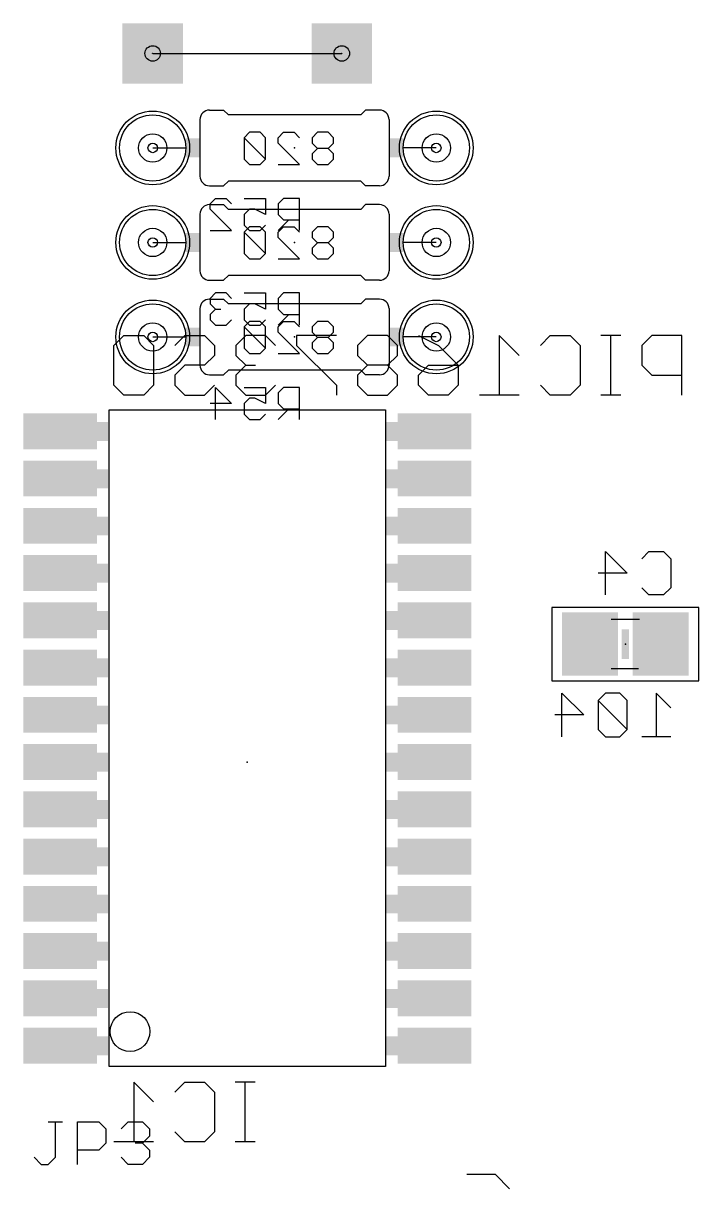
# Model space of a CAD drawing. Extents: x -2 to 128, y 10 to 112.
# Drawn here: x 62.56 to 80.71, y 60.45 to 91.62 of the extents above; entities that cross this region are included whole.
import ezdxf

# ---------------------------------------------------------------- set-up
doc = ezdxf.new("R2010")
doc.units = 0
for name, color, linetype in [('1', 22, 'CONTINUOUS'), ('17', 82, 'CONTINUOUS'), ('18', 82, 'CONTINUOUS'), ('22', 253, 'CONTINUOUS'), ('24', 7, 'CONTINUOUS'), ('25', 253, 'CONTINUOUS'), ('26', 253, 'CONTINUOUS'), ('27', 253, 'CONTINUOUS'), ('28', 253, 'CONTINUOUS'), ('29', 253, 'CONTINUOUS'), ('30', 253, 'CONTINUOUS'), ('32', 253, 'CONTINUOUS'), ('36', 253, 'CONTINUOUS'), ('40', 175, 'CONTINUOUS'), ('44', 253, 'CONTINUOUS'), ('52', 253, 'CONTINUOUS')]:
    doc.layers.add(name, color=color, linetype=linetype)

# ---------------------------------------------------------------- blocks, each defined once
blk = doc.blocks.new('RECT')
blk.add_solid([(-0.5, -0.5), (0.5, -0.5), (-0.5, 0.5), (0.5, 0.5)])
blk = doc.blocks.new('ROUNDP')
blk.add_circle((0, 0), 0.5)
blk = doc.blocks.new('SQUAREV')
blk.add_solid([(-0.5, -0.5), (0.5, -0.5), (-0.5, 0.5), (0.5, 0.5)])
blk = doc.blocks.new('ROUNDV')
blk.add_circle((0, 0), 0.5)

msp = doc.modelspace()

# ---------------------------------------------------------------- linework, layer by layer
at = {"layer": '1'}
msp.add_line((66.04, 90.805), (71.12, 90.805), dxfattribs=at)
at = {"layer": '22'}
for p, q in [((67.564, 89.281), (67.945, 89.281)), ((68.072, 89.154), (67.945, 89.281)), ((71.628, 89.154), (68.072, 89.154)), ((71.628, 89.154), (71.755, 89.281)), ((72.136, 89.281), (71.755, 89.281)), ((67.31, 89.027), (67.31, 87.503)), ((72.39, 89.027), (72.39, 87.503)), ((68.072, 87.376), (67.945, 87.249)), ((71.628, 87.376), (68.072, 87.376)), ((71.628, 87.376), (71.755, 87.249)), ((67.564, 87.249), (67.945, 87.249)), ((72.136, 87.249), (71.755, 87.249)), ((67.564, 86.741), (67.945, 86.741)), ((68.072, 86.614), (67.945, 86.741)), ((71.628, 86.614), (71.755, 86.741)), ((72.136, 86.741), (71.755, 86.741)), ((67.31, 86.487), (67.31, 84.963)), ((71.628, 86.614), (68.072, 86.614)), ((72.39, 86.487), (72.39, 84.963)), ((68.072, 84.836), (67.945, 84.709)), ((71.628, 84.836), (68.072, 84.836)), ((71.628, 84.836), (71.755, 84.709)), ((67.564, 84.709), (67.945, 84.709)), ((72.136, 84.709), (71.755, 84.709)), ((67.564, 84.201), (67.945, 84.201)), ((68.072, 84.074), (67.945, 84.201)), ((71.628, 84.074), (71.755, 84.201)), ((72.136, 84.201), (71.755, 84.201)), ((67.31, 83.947), (67.31, 82.423)), ((71.628, 84.074), (68.072, 84.074)), ((72.39, 83.947), (72.39, 82.423)), ((68.072, 82.296), (67.945, 82.169)), ((71.628, 82.296), (68.072, 82.296)), ((71.628, 82.296), (71.755, 82.169)), ((67.564, 82.169), (67.945, 82.169)), ((72.136, 82.169), (71.755, 82.169)), ((64.8668, 63.5762), (64.8668, 81.2292)), ((64.8668, 81.2292), (72.2932, 81.2292)), ((72.2932, 81.2292), (72.2932, 63.5762)), ((72.2932, 63.5762), (64.8668, 63.5762))]:
    msp.add_line(p, q, dxfattribs=at)
msp.add_circle((65.4304, 64.516), 0.5334, dxfattribs=at)
for centre, start, end in [((67.564, 89.027), 90, 180), ((72.136, 89.027), 0, 90), ((67.564, 87.503), 180, 270), ((72.136, 87.503), 270, 0), ((67.564, 86.487), 90, 180), ((72.136, 86.487), 0, 90), ((67.564, 84.963), 180, 270), ((72.136, 84.963), 270, 0), ((67.564, 83.947), 90, 180), ((72.136, 83.947), 0, 90), ((67.564, 82.423), 180, 270), ((72.136, 82.423), 270, 0)]:
    msp.add_arc(centre, 0.254, start, end, dxfattribs=at)
at = {"layer": '24'}
for p in [(69.85, 88.265), (69.85, 85.725), (69.85, 83.185), (78.74, 74.93), (68.58, 71.755)]:
    msp.add_point(p, dxfattribs=at)
at = {"layer": '25'}
for p, q in [((63.2336, 62.0913), (63.615, 62.0913)), ((63.4243, 61.138), (63.4243, 62.0913)), ((64.0217, 60.9473), (64.0217, 62.0913)), ((64.0217, 62.0913), (64.5937, 62.0913)), ((64.5937, 62.0913), (64.7843, 61.9006)), ((65.1911, 61.9006), (65.3818, 62.0913)), ((65.3818, 62.0913), (65.7631, 62.0913)), ((65.7631, 62.0913), (65.9537, 61.9006)), ((64.7843, 61.9006), (64.7843, 61.5193)), ((65.9537, 61.71), (65.7631, 61.5193)), ((65.9537, 61.9006), (65.9537, 61.71)), ((64.7843, 61.5193), (64.5937, 61.3286)), ((65.7631, 61.5193), (65.5724, 61.5193)), ((65.7631, 61.5193), (65.9537, 61.3286)), ((62.8523, 61.138), (63.043, 60.9473)), ((63.2336, 60.9473), (63.4243, 61.138)), ((64.5937, 61.3286), (64.0217, 61.3286)), ((65.3818, 60.9473), (65.1911, 61.138)), ((65.9537, 61.138), (65.7631, 60.9473)), ((65.9537, 61.3286), (65.9537, 61.138)), ((63.043, 60.9473), (63.2336, 60.9473)), ((65.7631, 60.9473), (65.3818, 60.9473))]:
    msp.add_line(p, q, dxfattribs=at)
at = {"layer": '26'}
for p, q in [((67.5824, 86.7628), (67.7265, 86.9068)), ((67.5824, 86.6187), (67.5824, 86.7628)), ((67.7265, 86.9068), (68.0146, 86.9068)), ((68.0146, 86.9068), (68.1586, 86.7628)), ((68.4945, 86.9068), (69.0708, 86.9068)), ((69.0708, 86.9068), (69.0708, 86.4747)), ((69.5507, 86.9068), (69.4067, 86.7628)), ((69.4067, 86.7628), (69.4067, 86.4747)), ((69.9829, 86.9068), (69.5507, 86.9068)), ((69.9829, 86.0425), (69.9829, 86.9068)), ((68.1586, 86.0425), (67.5824, 86.6187)), ((68.6386, 86.6187), (68.4945, 86.4747)), ((68.4945, 86.4747), (68.4945, 86.1866)), ((68.7827, 86.6187), (68.6386, 86.6187)), ((69.0708, 86.4747), (68.7827, 86.6187)), ((69.4067, 86.4747), (69.5507, 86.3306)), ((69.6948, 86.3306), (69.4067, 86.0425)), ((69.5507, 86.3306), (69.9829, 86.3306)), ((67.5824, 86.0425), (68.1586, 86.0425)), ((68.4945, 86.1866), (68.6386, 86.0425)), ((68.6386, 86.0425), (68.9267, 86.0425)), ((68.9267, 86.0425), (69.0708, 86.1866)), ((67.7265, 84.3668), (67.5824, 84.2228)), ((67.5824, 84.2228), (67.5824, 84.0787)), ((68.0146, 84.3668), (67.7265, 84.3668)), ((68.1586, 84.2228), (68.0146, 84.3668)), ((68.4945, 84.3668), (69.0708, 84.3668)), ((69.0708, 84.3668), (69.0708, 83.9347)), ((69.5507, 84.3668), (69.4067, 84.2228)), ((69.4067, 84.2228), (69.4067, 83.9347)), ((69.9829, 84.3668), (69.5507, 84.3668)), ((69.9829, 83.5025), (69.9829, 84.3668)), ((67.5824, 84.0787), (67.7265, 83.9347)), ((67.7265, 83.9347), (67.5824, 83.7906)), ((67.7265, 83.9347), (67.8705, 83.9347)), ((68.6386, 84.0787), (68.4945, 83.9347)), ((68.4945, 83.9347), (68.4945, 83.6466)), ((68.7827, 84.0787), (68.6386, 84.0787)), ((69.0708, 83.9347), (68.7827, 84.0787)), ((69.4067, 83.9347), (69.5507, 83.7906)), ((67.5824, 83.7906), (67.5824, 83.6466)), ((67.5824, 83.6466), (67.7265, 83.5025)), ((68.0146, 83.5025), (68.1586, 83.6466)), ((68.4945, 83.6466), (68.6386, 83.5025)), ((68.9267, 83.5025), (69.0708, 83.6466)), ((69.6948, 83.7906), (69.4067, 83.5025)), ((69.5507, 83.7906), (69.9829, 83.7906)), ((67.7265, 83.5025), (68.0146, 83.5025)), ((68.6386, 83.5025), (68.9267, 83.5025)), ((67.7265, 80.9625), (67.7265, 81.8268)), ((67.7265, 81.8268), (68.1586, 81.3947)), ((68.4945, 81.8268), (69.0708, 81.8268)), ((69.0708, 81.8268), (69.0708, 81.3947)), ((69.5507, 81.8268), (69.4067, 81.6828)), ((69.4067, 81.6828), (69.4067, 81.3947)), ((69.9829, 81.8268), (69.5507, 81.8268)), ((69.9829, 80.9625), (69.9829, 81.8268)), ((68.1586, 81.3947), (67.5824, 81.3947)), ((68.6386, 81.5387), (68.4945, 81.3947)), ((68.4945, 81.3947), (68.4945, 81.1066)), ((68.7827, 81.5387), (68.6386, 81.5387)), ((69.0708, 81.3947), (68.7827, 81.5387)), ((69.4067, 81.3947), (69.5507, 81.2506)), ((68.4945, 81.1066), (68.6386, 80.9625)), ((68.9267, 80.9625), (69.0708, 81.1066)), ((69.6948, 81.2506), (69.4067, 80.9625)), ((69.5507, 81.2506), (69.9829, 81.2506)), ((68.6386, 80.9625), (68.9267, 80.9625)), ((78.2051, 76.2508), (78.2051, 77.4202)), ((78.2051, 77.4202), (78.7898, 76.8355)), ((79.1796, 77.2253), (79.3745, 77.4202)), ((79.3745, 77.4202), (79.7643, 77.4202)), ((79.7643, 77.4202), (79.9592, 77.2253)), ((79.9592, 77.2253), (79.9592, 76.4457)), ((78.7898, 76.8355), (78.0102, 76.8355)), ((79.3745, 76.2508), (79.1796, 76.4457)), ((79.9592, 76.4457), (79.7643, 76.2508)), ((79.7643, 76.2508), (79.3745, 76.2508)), ((66.0643, 62.6246), (65.5304, 63.1585)), ((65.5304, 63.1585), (65.5304, 61.5569)), ((66.6337, 62.8915), (66.9006, 63.1585)), ((66.9006, 63.1585), (67.4345, 63.1585)), ((67.4345, 63.1585), (67.7014, 62.8915)), ((68.7929, 63.1585), (68.259, 63.1585)), ((68.5259, 61.5569), (68.5259, 63.1585)), ((67.7014, 62.8915), (67.7014, 61.8238)), ((66.9006, 61.5569), (66.6337, 61.8238)), ((67.7014, 61.8238), (67.4345, 61.5569)), ((66.0643, 61.5569), (64.9965, 61.5569)), ((67.4345, 61.5569), (66.9006, 61.5569)), ((68.7929, 61.5569), (68.259, 61.5569))]:
    msp.add_line(p, q, dxfattribs=at)
at = {"layer": '27'}
for p, q in [((75.2472, 60.6745), (74.4845, 60.6745)), ((75.6285, 60.2932), (75.2472, 60.6745))]:
    msp.add_line(p, q, dxfattribs=at)
at = {"layer": '28'}
for p, q in [((68.6409, 88.6848), (68.4968, 88.5408)), ((68.4968, 88.5408), (68.4968, 87.9646)), ((69.073, 87.9646), (68.4968, 88.5408)), ((68.929, 88.6848), (68.6409, 88.6848)), ((69.073, 88.5408), (68.929, 88.6848)), ((69.073, 87.9646), (69.073, 88.5408)), ((69.4089, 88.5408), (69.553, 88.6848)), ((69.4089, 88.3967), (69.4089, 88.5408)), ((69.553, 88.6848), (69.8411, 88.6848)), ((69.8411, 88.6848), (69.9852, 88.5408)), ((70.4651, 88.6848), (70.3211, 88.5408)), ((70.3211, 88.5408), (70.3211, 88.3967)), ((70.7532, 88.6848), (70.4651, 88.6848)), ((70.8973, 88.5408), (70.7532, 88.6848)), ((70.8973, 88.3967), (70.8973, 88.5408)), ((69.9852, 87.8205), (69.4089, 88.3967)), ((70.3211, 88.3967), (70.4651, 88.2527)), ((70.4651, 88.2527), (70.3211, 88.1086)), ((70.7532, 88.2527), (70.4651, 88.2527)), ((70.7532, 88.2527), (70.8973, 88.3967)), ((70.8973, 88.1086), (70.7532, 88.2527)), ((68.4968, 87.9646), (68.6409, 87.8205)), ((68.929, 87.8205), (69.073, 87.9646)), ((70.3211, 88.1086), (70.3211, 87.9646)), ((70.3211, 87.9646), (70.4651, 87.8205)), ((70.7532, 87.8205), (70.8973, 87.9646)), ((70.8973, 87.9646), (70.8973, 88.1086)), ((68.6409, 87.8205), (68.929, 87.8205)), ((69.4089, 87.8205), (69.9852, 87.8205)), ((70.4651, 87.8205), (70.7532, 87.8205)), ((68.6409, 86.1448), (68.4968, 86.0008)), ((68.929, 86.1448), (68.6409, 86.1448)), ((69.073, 86.0008), (68.929, 86.1448)), ((69.4089, 86.0008), (69.553, 86.1448)), ((69.553, 86.1448), (69.8411, 86.1448)), ((69.8411, 86.1448), (69.9852, 86.0008)), ((70.4651, 86.1448), (70.3211, 86.0008)), ((70.7532, 86.1448), (70.4651, 86.1448)), ((70.8973, 86.0008), (70.7532, 86.1448)), ((68.4968, 86.0008), (68.4968, 85.4246)), ((69.073, 85.4246), (68.4968, 86.0008)), ((69.073, 85.4246), (69.073, 86.0008)), ((69.4089, 85.8567), (69.4089, 86.0008)), ((69.9852, 85.2805), (69.4089, 85.8567)), ((70.3211, 86.0008), (70.3211, 85.8567)), ((70.3211, 85.8567), (70.4651, 85.7127)), ((70.4651, 85.7127), (70.3211, 85.5686)), ((70.7532, 85.7127), (70.4651, 85.7127)), ((70.7532, 85.7127), (70.8973, 85.8567)), ((70.8973, 85.5686), (70.7532, 85.7127)), ((70.8973, 85.8567), (70.8973, 86.0008)), ((68.4968, 85.4246), (68.6409, 85.2805)), ((68.929, 85.2805), (69.073, 85.4246)), ((70.3211, 85.5686), (70.3211, 85.4246)), ((70.3211, 85.4246), (70.4651, 85.2805)), ((70.7532, 85.2805), (70.8973, 85.4246)), ((70.8973, 85.4246), (70.8973, 85.5686)), ((68.6409, 85.2805), (68.929, 85.2805)), ((69.4089, 85.2805), (69.9852, 85.2805)), ((70.4651, 85.2805), (70.7532, 85.2805)), ((68.6409, 83.6048), (68.4968, 83.4608)), ((68.929, 83.6048), (68.6409, 83.6048)), ((69.073, 83.4608), (68.929, 83.6048)), ((69.4089, 83.4608), (69.553, 83.6048)), ((69.553, 83.6048), (69.8411, 83.6048)), ((69.8411, 83.6048), (69.9852, 83.4608)), ((70.4651, 83.6048), (70.3211, 83.4608)), ((70.7532, 83.6048), (70.4651, 83.6048)), ((70.8973, 83.4608), (70.7532, 83.6048)), ((64.9966, 82.9575), (65.2635, 83.2245)), ((65.2635, 83.2245), (65.7974, 83.2245)), ((65.7974, 83.2245), (66.0643, 82.9575)), ((66.6337, 82.9575), (66.9007, 83.2245)), ((66.9007, 83.2245), (67.4345, 83.2245)), ((67.4345, 83.2245), (67.7014, 82.9575)), ((68.5378, 83.2245), (68.2709, 82.9575)), ((68.4968, 83.4608), (68.4968, 82.8846)), ((69.073, 82.8846), (68.4968, 83.4608)), ((69.0717, 83.2245), (68.5378, 83.2245)), ((69.3386, 82.9575), (69.0717, 83.2245)), ((69.073, 82.8846), (69.073, 83.4608)), ((69.4089, 83.3167), (69.4089, 83.4608)), ((69.9852, 82.7405), (69.4089, 83.3167)), ((70.9758, 83.2245), (69.908, 83.2245)), ((69.908, 83.2245), (69.908, 82.9575)), ((70.3211, 83.4608), (70.3211, 83.3167)), ((70.3211, 83.3167), (70.4651, 83.1727)), ((70.7532, 83.1727), (70.8973, 83.3167)), ((70.8973, 83.3167), (70.8973, 83.4608)), ((71.8121, 83.2245), (71.5452, 82.9575)), ((72.346, 83.2245), (71.8121, 83.2245)), ((72.6129, 82.9575), (72.346, 83.2245)), ((73.1824, 83.2245), (73.7162, 82.9575)), ((75.8872, 82.6906), (75.3534, 83.2245)), ((75.3534, 83.2245), (75.3534, 81.6229)), ((76.4567, 82.9575), (76.7236, 83.2245)), ((76.7236, 83.2245), (77.2575, 83.2245)), ((77.2575, 83.2245), (77.5244, 82.9575)), ((78.6158, 83.2245), (78.082, 83.2245)), ((78.3489, 81.6229), (78.3489, 83.2245)), ((79.4522, 83.2245), (79.1853, 82.9575)), ((80.253, 83.2245), (79.4522, 83.2245)), ((80.253, 81.6229), (80.253, 83.2245)), ((64.9966, 81.8898), (64.9966, 82.9575)), ((66.0643, 82.9575), (66.0643, 81.8898)), ((67.7014, 82.9575), (67.7014, 82.6906)), ((68.2709, 82.9575), (68.2709, 82.6906)), ((69.908, 82.9575), (70.9758, 81.8898)), ((70.4651, 83.1727), (70.3211, 83.0286)), ((70.3211, 83.0286), (70.3211, 82.8846)), ((70.7532, 83.1727), (70.4651, 83.1727)), ((70.8973, 83.0286), (70.7532, 83.1727)), ((70.8973, 82.8846), (70.8973, 83.0286)), ((71.5452, 82.9575), (71.5452, 82.6906)), ((72.6129, 82.6906), (72.6129, 82.9575)), ((73.7162, 82.9575), (74.2501, 82.4237)), ((77.5244, 82.9575), (77.5244, 81.8898)), ((79.1853, 82.9575), (79.1853, 82.4237)), ((67.7014, 82.6906), (67.4345, 82.4237)), ((68.2709, 82.6906), (68.5378, 82.4237)), ((68.4968, 82.8846), (68.6409, 82.7405)), ((68.6409, 82.7405), (68.929, 82.7405)), ((68.929, 82.7405), (69.073, 82.8846)), ((69.4089, 82.7405), (69.9852, 82.7405)), ((70.3211, 82.8846), (70.4651, 82.7405)), ((70.4651, 82.7405), (70.7532, 82.7405)), ((70.7532, 82.7405), (70.8973, 82.8846)), ((71.5452, 82.6906), (71.8121, 82.4237)), ((72.346, 82.4237), (72.6129, 82.6906)), ((66.9007, 82.4237), (66.6337, 82.1568)), ((67.4345, 82.4237), (66.9007, 82.4237)), ((68.5378, 82.4237), (68.2709, 82.1568)), ((68.5378, 82.4237), (68.8047, 82.4237)), ((71.8121, 82.4237), (71.5452, 82.1568)), ((72.346, 82.4237), (71.8121, 82.4237)), ((72.6129, 82.1568), (72.346, 82.4237)), ((73.1824, 82.1568), (73.4493, 82.4237)), ((73.4493, 82.4237), (74.2501, 82.4237)), ((74.2501, 82.4237), (74.2501, 81.8898)), ((79.1853, 82.4237), (79.4522, 82.1568)), ((66.6337, 82.1568), (66.6337, 81.8898)), ((68.2709, 82.1568), (68.2709, 81.8898)), ((71.5452, 82.1568), (71.5452, 81.8898)), ((72.6129, 81.8898), (72.6129, 82.1568)), ((73.1824, 81.8898), (73.1824, 82.1568)), ((79.4522, 82.1568), (80.253, 82.1568)), ((65.2635, 81.6229), (64.9966, 81.8898)), ((66.0643, 81.8898), (65.7974, 81.6229)), ((66.6337, 81.8898), (66.9007, 81.6229)), ((67.4345, 81.6229), (67.7014, 81.8898)), ((68.2709, 81.8898), (68.5378, 81.6229)), ((69.0717, 81.6229), (69.3386, 81.8898)), ((70.9758, 81.8898), (70.9758, 81.6229)), ((71.5452, 81.8898), (71.8121, 81.6229)), ((72.346, 81.6229), (72.6129, 81.8898)), ((73.4493, 81.6229), (73.1824, 81.8898)), ((74.2501, 81.8898), (73.9831, 81.6229)), ((76.7236, 81.6229), (76.4567, 81.8898)), ((77.5244, 81.8898), (77.2575, 81.6229)), ((65.7974, 81.6229), (65.2635, 81.6229)), ((66.9007, 81.6229), (67.4345, 81.6229)), ((68.5378, 81.6229), (69.0717, 81.6229)), ((71.8121, 81.6229), (72.346, 81.6229)), ((73.9831, 81.6229), (73.4493, 81.6229)), ((75.8872, 81.6229), (74.8195, 81.6229)), ((77.2575, 81.6229), (76.7236, 81.6229)), ((78.6158, 81.6229), (78.082, 81.6229)), ((77.0357, 72.4408), (77.0357, 73.6102)), ((77.0357, 73.6102), (77.6204, 73.0255)), ((78.2051, 73.6102), (78.0102, 73.4153)), ((78.5949, 73.6102), (78.2051, 73.6102)), ((78.7898, 73.4153), (78.5949, 73.6102)), ((79.9592, 73.2204), (79.5694, 73.6102)), ((79.5694, 73.6102), (79.5694, 72.4408)), ((78.0102, 73.4153), (78.0102, 72.6357)), ((78.7898, 72.6357), (78.0102, 73.4153)), ((78.7898, 72.6357), (78.7898, 73.4153)), ((77.6204, 73.0255), (76.8408, 73.0255)), ((78.0102, 72.6357), (78.2051, 72.4408)), ((78.5949, 72.4408), (78.7898, 72.6357)), ((78.2051, 72.4408), (78.5949, 72.4408)), ((79.9592, 72.4408), (79.1796, 72.4408))]:
    msp.add_line(p, q, dxfattribs=at)
at = {"layer": '40'}
for p, q in [((80.713, 75.913), (76.767, 75.913)), ((76.767, 75.913), (76.767, 73.947)), ((80.713, 73.947), (80.713, 75.913)), ((76.767, 73.947), (80.713, 73.947))]:
    msp.add_line(p, q, dxfattribs=at)
at = {"layer": '44'}
for centre, radius in [((66.04, 90.805), 0.005), ((71.12, 90.805), 0.005), ((66.04, 88.265), 0.127), ((73.66, 88.265), 0.127), ((66.04, 85.725), 0.127), ((73.66, 85.725), 0.127), ((66.04, 83.185), 0.127), ((73.66, 83.185), 0.127)]:
    msp.add_circle(centre, radius, dxfattribs=at)
at = {"layer": '52'}
for p, q in [((66.04, 88.265), (66.929, 88.265)), ((73.66, 88.265), (72.771, 88.265)), ((66.04, 85.725), (66.929, 85.725)), ((73.66, 85.725), (72.771, 85.725)), ((66.04, 83.185), (66.929, 83.185)), ((73.66, 83.185), (72.771, 83.185)), ((79.121, 75.59), (78.359, 75.59)), ((79.096, 74.27), (78.359, 74.27))]:
    msp.add_line(p, q, dxfattribs=at)

# ---------------------------------------------------------------- block references
at = {"layer": '17'}
for p, xscale, yscale in [((66.04, 88.265), 1.778, 1.778), ((73.66, 88.265), 1.778, 1.778), ((66.04, 88.265), 0.762, 0.762), ((66.04, 88.265), 0.762, 0.762), ((66.04, 88.265), 0.762, 0.762), ((66.04, 88.265), 0.762, 0.762), ((66.04, 88.265), 0.762, 0.762), ((66.04, 88.265), 0.762, 0.762), ((66.04, 88.265), 0.762, 0.762), ((66.04, 88.265), 0.762, 0.762), ((66.04, 88.265), 0.762, 0.762), ((66.04, 88.265), 0.762, 0.762), ((66.04, 88.265), 0.762, 0.762), ((66.04, 88.265), 0.762, 0.762), ((66.04, 88.265), 0.762, 0.762), ((66.04, 88.265), 0.762, 0.762), ((73.66, 88.265), 0.762, 0.762), ((73.66, 88.265), 0.762, 0.762), ((73.66, 88.265), 0.762, 0.762), ((73.66, 88.265), 0.762, 0.762), ((73.66, 88.265), 0.762, 0.762), ((73.66, 88.265), 0.762, 0.762), ((73.66, 88.265), 0.762, 0.762), ((73.66, 88.265), 0.762, 0.762), ((73.66, 88.265), 0.762, 0.762), ((73.66, 88.265), 0.762, 0.762), ((73.66, 88.265), 0.762, 0.762), ((73.66, 88.265), 0.762, 0.762), ((73.66, 88.265), 0.762, 0.762), ((73.66, 88.265), 0.762, 0.762), ((66.04, 85.725), 1.778, 1.778), ((73.66, 85.725), 1.778, 1.778), ((66.04, 85.725), 0.762, 0.762), ((66.04, 85.725), 0.762, 0.762), ((66.04, 85.725), 0.762, 0.762), ((66.04, 85.725), 0.762, 0.762), ((66.04, 85.725), 0.762, 0.762), ((66.04, 85.725), 0.762, 0.762), ((66.04, 85.725), 0.762, 0.762), ((66.04, 85.725), 0.762, 0.762), ((66.04, 85.725), 0.762, 0.762), ((66.04, 85.725), 0.762, 0.762), ((66.04, 85.725), 0.762, 0.762), ((66.04, 85.725), 0.762, 0.762), ((66.04, 85.725), 0.762, 0.762), ((66.04, 85.725), 0.762, 0.762), ((73.66, 85.725), 0.762, 0.762), ((73.66, 85.725), 0.762, 0.762), ((73.66, 85.725), 0.762, 0.762), ((73.66, 85.725), 0.762, 0.762), ((73.66, 85.725), 0.762, 0.762), ((73.66, 85.725), 0.762, 0.762), ((73.66, 85.725), 0.762, 0.762), ((73.66, 85.725), 0.762, 0.762), ((73.66, 85.725), 0.762, 0.762), ((73.66, 85.725), 0.762, 0.762), ((73.66, 85.725), 0.762, 0.762), ((73.66, 85.725), 0.762, 0.762), ((73.66, 85.725), 0.762, 0.762), ((73.66, 85.725), 0.762, 0.762), ((66.04, 83.185), 1.778, 1.778), ((73.66, 83.185), 1.778, 1.778), ((66.04, 83.185), 0.762, 0.762), ((66.04, 83.185), 0.762, 0.762), ((66.04, 83.185), 0.762, 0.762), ((66.04, 83.185), 0.762, 0.762), ((66.04, 83.185), 0.762, 0.762), ((66.04, 83.185), 0.762, 0.762), ((66.04, 83.185), 0.762, 0.762), ((66.04, 83.185), 0.762, 0.762), ((66.04, 83.185), 0.762, 0.762), ((66.04, 83.185), 0.762, 0.762), ((66.04, 83.185), 0.762, 0.762), ((66.04, 83.185), 0.762, 0.762), ((66.04, 83.185), 0.762, 0.762), ((66.04, 83.185), 0.762, 0.762), ((73.66, 83.185), 0.762, 0.762), ((73.66, 83.185), 0.762, 0.762), ((73.66, 83.185), 0.762, 0.762), ((73.66, 83.185), 0.762, 0.762), ((73.66, 83.185), 0.762, 0.762), ((73.66, 83.185), 0.762, 0.762), ((73.66, 83.185), 0.762, 0.762), ((73.66, 83.185), 0.762, 0.762), ((73.66, 83.185), 0.762, 0.762), ((73.66, 83.185), 0.762, 0.762), ((73.66, 83.185), 0.762, 0.762), ((73.66, 83.185), 0.762, 0.762), ((73.66, 83.185), 0.762, 0.762), ((73.66, 83.185), 0.762, 0.762)]:
    msp.add_blockref('ROUNDP', p, dxfattribs=dict(at, xscale=xscale, yscale=yscale))
at = {"layer": '18'}
for name, p, xscale, yscale in [('SQUAREV', (66.04, 90.805), 1.4224, 1.4224), ('SQUAREV', (71.12, 90.805), 1.4224, 1.4224), ('ROUNDV', (66.04, 90.805), 0.4164, 0.4164), ('ROUNDV', (66.04, 90.805), 0.4164, 0.4164), ('ROUNDV', (66.04, 90.805), 0.4164, 0.4164), ('ROUNDV', (66.04, 90.805), 0.4164, 0.4164), ('ROUNDV', (66.04, 90.805), 0.4164, 0.4164), ('ROUNDV', (66.04, 90.805), 0.4164, 0.4164), ('ROUNDV', (66.04, 90.805), 0.4164, 0.4164), ('ROUNDV', (66.04, 90.805), 0.4164, 0.4164), ('ROUNDV', (66.04, 90.805), 0.4164, 0.4164), ('ROUNDV', (66.04, 90.805), 0.4164, 0.4164), ('ROUNDV', (66.04, 90.805), 0.4164, 0.4164), ('ROUNDV', (66.04, 90.805), 0.4164, 0.4164), ('ROUNDV', (66.04, 90.805), 0.4164, 0.4164), ('ROUNDV', (66.04, 90.805), 0.4164, 0.4164), ('ROUNDV', (71.12, 90.805), 0.4164, 0.4164), ('ROUNDV', (71.12, 90.805), 0.4164, 0.4164), ('ROUNDV', (71.12, 90.805), 0.4164, 0.4164), ('ROUNDV', (71.12, 90.805), 0.4164, 0.4164), ('ROUNDV', (71.12, 90.805), 0.4164, 0.4164), ('ROUNDV', (71.12, 90.805), 0.4164, 0.4164), ('ROUNDV', (71.12, 90.805), 0.4164, 0.4164), ('ROUNDV', (71.12, 90.805), 0.4164, 0.4164), ('ROUNDV', (71.12, 90.805), 0.4164, 0.4164), ('ROUNDV', (71.12, 90.805), 0.4164, 0.4164), ('ROUNDV', (71.12, 90.805), 0.4164, 0.4164), ('ROUNDV', (71.12, 90.805), 0.4164, 0.4164), ('ROUNDV', (71.12, 90.805), 0.4164, 0.4164), ('ROUNDV', (71.12, 90.805), 0.4164, 0.4164)]:
    msp.add_blockref(name, p, dxfattribs=dict(at, xscale=xscale, yscale=yscale))
at = {"layer": '22', "xscale": 0.381, "yscale": 0.508}
for p in [(67.1195, 88.265), (72.5805, 88.265), (67.1195, 85.725), (72.5805, 85.725), (67.1195, 83.185), (72.5805, 83.185)]:
    msp.add_blockref('RECT', p, dxfattribs=at)
at = {"layer": '29'}
for name, p, xscale, yscale in [('SQUAREV', (66.04, 90.805), 1.6256, 1.6256), ('SQUAREV', (71.12, 90.805), 1.6256, 1.6256), ('ROUNDP', (66.04, 88.265), 1.9812, 1.9812), ('ROUNDP', (73.66, 88.265), 1.9812, 1.9812), ('ROUNDP', (66.04, 85.725), 1.9812, 1.9812), ('ROUNDP', (73.66, 85.725), 1.9812, 1.9812), ('ROUNDP', (66.04, 83.185), 1.9812, 1.9812), ('ROUNDP', (73.66, 83.185), 1.9812, 1.9812)]:
    msp.add_blockref(name, p, dxfattribs=dict(at, xscale=xscale, yscale=yscale))
at = {"layer": '30'}
for name, p, xscale, yscale in [('SQUAREV', (66.04, 90.805), 1.6256, 1.6256), ('SQUAREV', (71.12, 90.805), 1.6256, 1.6256), ('ROUNDP', (66.04, 88.265), 1.9812, 1.9812), ('ROUNDP', (73.66, 88.265), 1.9812, 1.9812), ('ROUNDP', (66.04, 85.725), 1.9812, 1.9812), ('ROUNDP', (73.66, 85.725), 1.9812, 1.9812), ('ROUNDP', (66.04, 83.185), 1.9812, 1.9812), ('ROUNDP', (73.66, 83.185), 1.9812, 1.9812), ('RECT', (63.5508, 80.6498), 1.9812, 0.9652), ('RECT', (63.5508, 79.3798), 1.9812, 0.9652), ('RECT', (63.5508, 78.1098), 1.9812, 0.9652), ('RECT', (63.5508, 76.8398), 1.9812, 0.9652), ('RECT', (63.5508, 75.5698), 1.9812, 0.9652), ('RECT', (63.5508, 74.2998), 1.9812, 0.9652), ('RECT', (63.5508, 73.0298), 1.9812, 0.9652), ('RECT', (63.5508, 71.7598), 1.9812, 0.9652), ('RECT', (63.5508, 70.4898), 1.9812, 0.9652), ('RECT', (63.5508, 69.2198), 1.9812, 0.9652), ('RECT', (63.5508, 67.9498), 1.9812, 0.9652), ('RECT', (63.5508, 66.6798), 1.9812, 0.9652), ('RECT', (63.5508, 65.4098), 1.9812, 0.9652), ('RECT', (63.5508, 64.1398), 1.9812, 0.9652)]:
    msp.add_blockref(name, p, dxfattribs=dict(at, xscale=xscale, yscale=yscale))
at = {"layer": '30', "rotation": 180}
for p, xscale, yscale in [((73.6092, 80.6498), 1.9812, 0.9652), ((73.6092, 79.3798), 1.9812, 0.9652), ((73.6092, 78.1098), 1.9812, 0.9652), ((73.6092, 76.8398), 1.9812, 0.9652), ((73.6092, 75.5698), 1.9812, 0.9652), ((77.79, 74.93), 1.5032, 1.7032), ((79.69, 74.93), 1.5032, 1.7032), ((73.6092, 74.2998), 1.9812, 0.9652), ((73.6092, 73.0298), 1.9812, 0.9652), ((73.6092, 71.7598), 1.9812, 0.9652), ((73.6092, 70.4898), 1.9812, 0.9652), ((73.6092, 69.2198), 1.9812, 0.9652), ((73.6092, 67.9498), 1.9812, 0.9652), ((73.6092, 66.6798), 1.9812, 0.9652), ((73.6092, 65.4098), 1.9812, 0.9652), ((73.6092, 64.1398), 1.9812, 0.9652)]:
    msp.add_blockref('RECT', p, dxfattribs=dict(at, xscale=xscale, yscale=yscale))
at = {"layer": '32', "xscale": 1.778, "yscale": 0.762}
for p in [(63.5508, 80.6498), (63.5508, 79.3798), (63.5508, 78.1098), (63.5508, 76.8398), (63.5508, 75.5698), (63.5508, 74.2998), (63.5508, 73.0298), (63.5508, 71.7598), (63.5508, 70.4898), (63.5508, 69.2198), (63.5508, 67.9498), (63.5508, 66.6798), (63.5508, 65.4098), (63.5508, 64.1398)]:
    msp.add_blockref('RECT', p, dxfattribs=at)
at = {"layer": '32', "rotation": 180}
for p, xscale, yscale in [((73.6092, 80.6498), 1.778, 0.762), ((73.6092, 79.3798), 1.778, 0.762), ((73.6092, 78.1098), 1.778, 0.762), ((73.6092, 76.8398), 1.778, 0.762), ((73.6092, 75.5698), 1.778, 0.762), ((77.79, 74.93), 1.3, 1.5), ((79.69, 74.93), 1.3, 1.5), ((73.6092, 74.2998), 1.778, 0.762), ((73.6092, 73.0298), 1.778, 0.762), ((73.6092, 71.7598), 1.778, 0.762), ((73.6092, 70.4898), 1.778, 0.762), ((73.6092, 69.2198), 1.778, 0.762), ((73.6092, 67.9498), 1.778, 0.762), ((73.6092, 66.6798), 1.778, 0.762), ((73.6092, 65.4098), 1.778, 0.762), ((73.6092, 64.1398), 1.778, 0.762)]:
    msp.add_blockref('RECT', p, dxfattribs=dict(at, xscale=xscale, yscale=yscale))
at = {"layer": '36', "xscale": 0.2002, "yscale": 0.8002, "rotation": 180}
msp.add_blockref('RECT', (78.74, 74.93), dxfattribs=at)
at = {"layer": '52'}
for p, xscale, yscale, rotation in [((64.0794, 80.645), 0.508, 1.524, 90), ((73.0806, 80.645), 0.508, 1.524, 90), ((64.0794, 79.375), 0.508, 1.524, 90), ((73.0806, 79.375), 0.508, 1.524, 90), ((64.0794, 78.105), 0.508, 1.524, 90), ((73.0806, 78.105), 0.508, 1.524, 90), ((64.0794, 76.835), 0.508, 1.524, 90), ((73.0806, 76.835), 0.508, 1.524, 90), ((64.0794, 75.565), 0.508, 1.524, 90), ((73.0806, 75.565), 0.508, 1.524, 90), ((78.0093, 74.9312), 0.7501, 1.4501, 180), ((79.4571, 74.9312), 0.7501, 1.4501, 180), ((64.0794, 74.295), 0.508, 1.524, 90), ((73.0806, 74.295), 0.508, 1.524, 90), ((64.0794, 73.025), 0.508, 1.524, 90), ((73.0806, 73.025), 0.508, 1.524, 90), ((64.0794, 71.755), 0.508, 1.524, 90), ((73.0806, 71.755), 0.508, 1.524, 90), ((64.0794, 70.485), 0.508, 1.524, 90), ((73.0806, 70.485), 0.508, 1.524, 90), ((64.0794, 69.215), 0.508, 1.524, 90), ((73.0806, 69.215), 0.508, 1.524, 90), ((64.0794, 67.945), 0.508, 1.524, 90), ((73.0806, 67.945), 0.508, 1.524, 90), ((64.0794, 66.675), 0.508, 1.524, 90), ((73.0806, 66.675), 0.508, 1.524, 90), ((64.0794, 65.405), 0.508, 1.524, 90), ((73.0806, 65.405), 0.508, 1.524, 90), ((64.0794, 64.135), 0.508, 1.524, 90), ((73.0806, 64.135), 0.508, 1.524, 90)]:
    msp.add_blockref('RECT', p, dxfattribs=dict(at, xscale=xscale, yscale=yscale, rotation=rotation))

doc.saveas('drawing.dxf')
